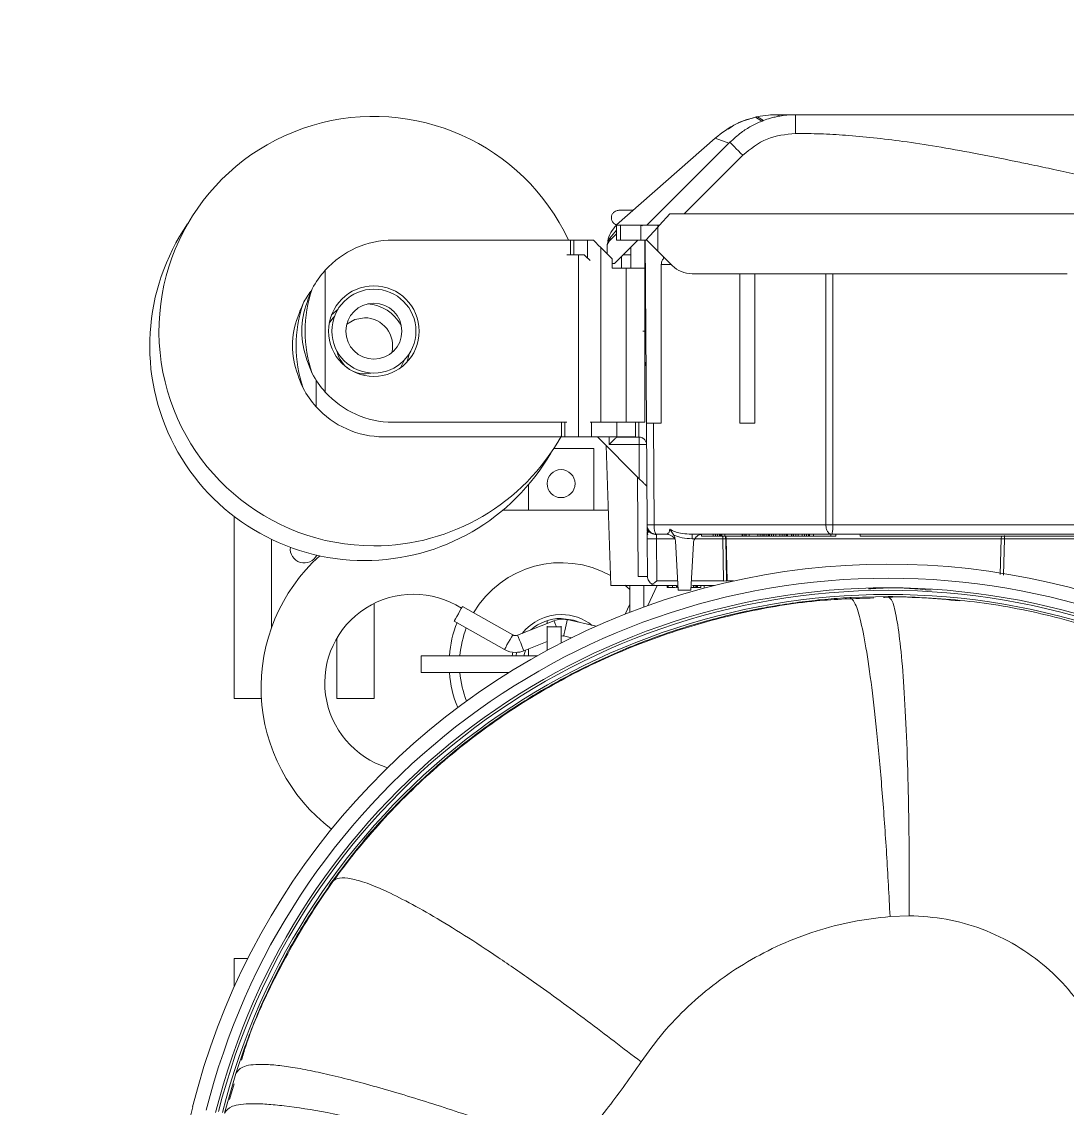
# Model space of a CAD drawing. Header units: millimetres. Extents: x 12325263 to 13848842, y -1463133 to 573208.
# Drawn here: x 12586100.9 to 12586212.8, y -826709.7 to -826593.3 of the extents above; entities that cross this region are included whole.
import ezdxf
from ezdxf.xclip import XClip

# ---------------------------------------------------------------- set-up
doc = ezdxf.new("R2010")
doc.units = ezdxf.units.MM
doc.header["$LTSCALE"] = 1000
doc.header["$XCLIPFRAME"] = 0
for name, color, linetype in [('fur202301', 252, 'Continuous'), ('WALL', 5, 'Continuous'), ('WALL-SHATCH', 8, 'Continuous'), ('建筑-楼板开洞', 251, 'Continuous')]:
    doc.layers.add(name, color=color, linetype=linetype)

# ---------------------------------------------------------------- blocks, each defined once
blk = doc.blocks.new('adgshg13-A$C7F010FC0')
at = {"layer": 'WALL-SHATCH'}
h = blk.add_hatch(color=256, dxfattribs=at)
h.dxf.hatch_style = 1
h.paths.add_polyline_path([(-60384.17, -16880.9), (-763.16, 197.48), (12587.62, -13153.3), (12587.62, -157996.02), (-162964.85, -188820.43), (-171262.38, -180522.9), (-171262.38, -31310.9), (-150707.19, -10755.71), (-131860.08, -7980.9), (-99162.38, -7980.9), (-99162.38, -4980.9), (-76620.43, -4980.9), (-70107.65, -16880.9)], flags=16)
h.paths.add_polyline_path([(-60091.23, -16380.9), (-646.88, 646.88), (12987.62, -12987.62), (12987.62, -158331.9), (-163100.58, -189250.38), (-171662.38, -180688.59), (-171662.38, -31145.21), (-150777.9, -10260.73), (-131896.69, -7480.9), (-99562.38, -7480.9), (-99562.38, -4580.9), (-76365.55, -4580.9), (-69907.51, -16380.9)])
blk = doc.blocks.new('A$C4C7A72D3')
at = {"layer": 'WALL', "color": 1}
blk.add_blockref('adgshg13-A$C7F010FC0', (210433.01, 205503.57), dxfattribs=at)
blk = doc.blocks.new('asdgag2019061912090910327')
at = {"color": 1, "linetype": 'Continuous', "lineweight": 0}
for p, q in [((458.43, -380.06), (458.43, -391.01)), ((458.73, -380.44), (458.73, -406.43)), ((458.93, -409.49), (458.93, -380.06)), ((459.93, -380.06), (459.93, -409.36)), ((493.23, -379.75), (493.23, -426.81)), ((486.83, -384.27), (486.83, -424.43)), ((454.56, -391.11), (458.43, -391.01)), ((458.43, -391.36), (454.62, -391.45)), ((458.43, -420.77), (458.43, -391.36)), ((417.99, -403.24), (418.07, -401.19)), ((452.15, -407.56), (452.26, -403.45)), ((458.93, -406.43), (458.73, -406.43)), ((458.73, -409.06), (458.73, -409.58)), ((458.93, -409.06), (458.73, -409.06)), ((458.73, -409.58), (458.73, -411.45)), ((458.93, -409.58), (458.73, -409.58)), ((458.93, -424.43), (458.93, -409.49)), ((459.93, -409.36), (486.83, -409.36)), ((459.93, -410.11), (459.93, -428.5)), ((486.83, -410.11), (459.93, -410.11)), ((458.93, -411.45), (458.73, -411.45)), ((458.73, -411.45), (458.73, -411.87)), ((458.93, -411.87), (458.73, -411.87)), ((458.73, -411.87), (458.73, -411.97)), ((458.93, -411.97), (458.73, -411.97)), ((458.73, -411.97), (458.73, -412.18)), ((458.93, -412.18), (458.73, -412.18)), ((458.73, -412.18), (458.73, -412.39)), ((458.73, -412.39), (458.73, -412.65)), ((458.93, -412.39), (458.73, -412.39)), ((458.73, -412.65), (458.73, -413.07)), ((458.93, -412.65), (458.73, -412.65)), ((458.93, -413.07), (458.73, -413.07)), ((458.73, -413.07), (458.73, -413.33)), ((458.93, -413.33), (458.73, -413.33)), ((458.73, -413.33), (458.73, -413.59)), ((458.93, -413.59), (458.73, -413.59)), ((458.73, -413.59), (458.73, -413.74)), ((458.93, -413.74), (458.73, -413.74)), ((458.73, -413.74), (458.73, -413.79)), ((458.93, -413.79), (458.73, -413.79)), ((458.73, -413.79), (458.73, -414.21)), ((458.93, -414.21), (458.73, -414.21)), ((458.73, -414.21), (458.73, -414.26)), ((458.93, -414.26), (458.73, -414.26)), ((458.73, -414.26), (458.73, -414.37)), ((458.93, -414.37), (458.73, -414.37)), ((458.73, -414.37), (458.73, -414.58)), ((458.93, -414.58), (458.73, -414.58)), ((458.73, -414.58), (458.73, -414.78)), ((458.73, -414.78), (458.73, -415.04)), ((458.93, -414.78), (458.73, -414.78)), ((458.73, -415.04), (458.73, -415.46)), ((458.93, -415.04), (458.73, -415.04)), ((503.86, -415.35), (503.72, -415.05)), ((458.93, -415.46), (458.73, -415.46)), ((458.73, -415.46), (458.73, -415.72)), ((458.93, -415.72), (458.73, -415.72)), ((458.73, -415.72), (458.73, -415.93)), ((458.93, -415.93), (458.73, -415.93)), ((458.73, -415.93), (458.73, -416.14)), ((458.93, -416.14), (458.73, -416.14)), ((458.73, -416.14), (458.73, -416.24)), ((458.93, -416.24), (458.73, -416.24)), ((458.73, -416.24), (458.73, -416.29)), ((458.93, -416.29), (458.73, -416.29)), ((458.73, -416.29), (458.73, -416.5)), ((458.73, -416.5), (458.73, -416.71)), ((458.93, -416.5), (458.73, -416.5)), ((458.93, -416.71), (458.73, -416.71)), ((458.73, -416.71), (458.73, -416.76)), ((458.93, -416.76), (458.73, -416.76)), ((458.73, -416.76), (458.73, -416.92)), ((458.93, -416.92), (458.73, -416.92)), ((458.73, -416.92), (458.73, -417.13)), ((458.93, -417.13), (458.73, -417.13)), ((458.73, -417.13), (458.73, -417.39)), ((458.93, -417.39), (458.73, -417.39)), ((458.73, -417.39), (458.73, -418.33)), ((470.83, -419.33), (470.83, -417.73)), ((486.83, -417.73), (470.83, -417.73)), ((503.18, -416.96), (503.6, -417.64)), ((503.24, -416.79), (503.64, -417.44)), ((503.6, -417.64), (503.59, -417.67)), ((458.73, -418.33), (458.73, -418.64)), ((458.93, -418.33), (458.73, -418.33)), ((458.93, -418.64), (458.73, -418.64)), ((458.73, -418.64), (458.73, -418.79)), ((458.93, -418.79), (458.73, -418.79)), ((458.73, -418.79), (458.73, -419)), ((453.92, -420.69), (453.92, -420.01)), ((458.73, -419), (458.73, -419.06)), ((458.93, -419), (458.73, -419)), ((458.73, -419.06), (458.73, -420.93)), ((458.93, -419.06), (458.73, -419.06)), ((470.83, -419.33), (486.83, -419.33)), ((493.23, -425.3), (499.52, -419.01)), ((453.92, -420.69), (458.43, -420.77)), ((453.92, -420.69), (453.92, -420.76)), ((453.92, -420.76), (458.43, -420.84)), ((458.43, -421.14), (453.92, -421.06)), ((453.92, -424.52), (453.92, -421.06)), ((458.43, -420.84), (458.43, -420.77)), ((458.43, -424.16), (458.43, -421.14)), ((458.93, -420.93), (458.73, -420.93)), ((458.73, -420.93), (458.73, -421.24)), ((458.93, -421.24), (458.73, -421.24)), ((458.73, -421.24), (458.73, -421.35)), ((492.03, -429.27), (500.8, -420.49)), ((500.91, -420.39), (500.8, -420.49)), ((501.36, -421.97), (500.8, -420.49)), ((453.43, -424.4), (453.43, -422.02)), ((458.93, -421.35), (458.73, -421.35)), ((458.73, -421.4), (458.73, -421.35)), ((458.93, -421.4), (458.73, -421.4)), ((458.73, -421.5), (458.73, -421.4)), ((458.93, -421.5), (458.73, -421.5)), ((458.73, -421.71), (458.73, -421.5)), ((458.93, -421.71), (458.73, -421.71)), ((458.73, -421.92), (458.73, -421.71)), ((458.73, -422.18), (458.73, -421.92)), ((458.93, -421.92), (458.73, -421.92)), ((458.73, -423.43), (458.73, -422.18)), ((458.93, -422.18), (458.73, -422.18)), ((501.36, -421.97), (492.05, -432.51)), ((453.23, -423.14), (453.43, -423.14)), ((453.43, -423.49), (453.23, -423.49)), ((453.23, -423.49), (453.23, -423.84)), ((458.73, -423.43), (458.92, -423.43)), ((452.93, -424.57), (457.98, -424.3)), ((452.93, -424.57), (452.93, -425.94)), ((453.43, -423.84), (453.23, -423.84)), ((453.23, -423.84), (453.23, -423.97)), ((453.23, -423.97), (453.23, -424.1)), ((453.23, -423.97), (453.43, -423.97)), ((453.43, -424.1), (453.23, -424.1)), ((453.23, -424.1), (453.23, -424.27)), ((453.43, -424.27), (453.23, -424.27)), ((453.23, -424.27), (453.23, -424.55)), ((458.45, -424.43), (458.45, -424.15)), ((458.93, -424.43), (458.45, -424.43)), ((458.93, -424.43), (458.95, -424.75)), ((458.22, -426.22), (452.93, -425.94)), ((453.22, -426.52), (453.43, -426.52)), ((453.43, -426.03), (453.23, -426.03)), ((453.23, -426.03), (453.23, -426.07)), ((453.43, -426.07), (453.23, -426.07)), ((453.23, -426.07), (453.23, -426.09)), ((453.43, -426.09), (453.23, -426.09)), ((453.23, -426.52), (453.23, -427)), ((453.43, -427), (453.23, -427)), ((453.23, -427), (453.23, -427.12)), ((453.43, -428.22), (453.43, -426.09)), ((453.92, -428.21), (453.92, -425.99)), ((458.43, -428.24), (458.43, -426.29)), ((458.84, -426.4), (459.48, -426.81)), ((487.7, -426.55), (489.25, -428.1)), ((487.83, -427.73), (487.83, -426.67)), ((493.23, -426.81), (492.03, -427.91)), ((453.43, -428.17), (451.28, -429.18)), ((453.23, -427.12), (453.43, -427.12)), ((453.43, -433.12), (453.43, -428.22)), ((453.92, -428.21), (458.43, -428.24)), ((458.93, -427.2), (458.93, -428.25)), ((470.83, -429.33), (470.83, -427.73)), ((487.83, -427.73), (470.83, -427.73)), ((488.65, -427.49), (488.47, -427.49)), ((489.25, -428.1), (491.81, -428.1)), ((489.25, -428.1), (490.43, -429.27)), ((491.81, -428.1), (490.43, -429.37)), ((491.81, -428.1), (492.03, -427.91)), ((491.81, -428.1), (492.03, -428.1)), ((492.03, -428.1), (492.03, -427.91)), ((454.4, -429.21), (454.41, -430.22)), ((458.45, -429.24), (454.42, -429.22)), ((470.83, -429.33), (459.92, -429.25)), ((470.83, -428.58), (459.93, -428.5)), ((490.43, -429.47), (470.83, -429.33)), ((490.43, -429.27), (490.43, -429.37)), ((490.43, -429.37), (490.43, -429.91)), ((451.13, -429.6), (453.43, -429.6)), ((465.09, -430.29), (454.41, -430.22)), ((468.53, -430.11), (464.88, -430.09)), ((469.31, -434.52), (464.88, -430.09)), ((468.53, -430.11), (469.09, -430.11)), ((468.53, -433.31), (468.53, -430.11)), ((470.93, -430.13), (469.33, -430.12)), ((469.33, -432.52), (469.33, -430.12)), ((469.36, -430.49), (469.36, -432.49)), ((470.93, -430.49), (469.36, -430.49)), ((470.93, -429.5), (470.93, -431.5)), ((487.43, -429.5), (470.93, -429.5)), ((487.43, -429.5), (487.43, -431.5)), ((490.43, -429.5), (487.43, -429.5)), ((487.93, -432.73), (490.43, -430.23)), ((490.43, -429.91), (492.03, -429.91)), ((450.38, -431.59), (451.43, -431.1)), ((450.57, -431.1), (453.43, -431.1)), ((470.93, -431.5), (470.93, -434.2)), ((470.93, -431.5), (487.43, -431.5)), ((489.65, -431), (487.43, -431)), ((487.43, -433), (487.43, -431.5)), ((488.86, -431), (488.86, -431.79)), ((490.43, -431), (490.43, -431)), ((493.63, -430.72), (493.63, -432.27)), ((469.36, -432.52), (469.33, -432.52)), ((469.36, -432.49), (469.36, -435.19)), ((469.36, -432.49), (470.93, -432.49)), ((488.67, -431.99), (487.43, -431.99)), ((487.93, -433), (487.93, -432.73)), ((491.1, -432.53), (490.39, -433.24)), ((490.43, -432.08), (492.03, -432.08)), ((490.43, -432.53), (490.43, -432.08)), ((490.43, -432.53), (492.03, -432.53)), ((491.49, -432.53), (490.63, -433.24)), ((492.03, -432.51), (492.03, -432.08)), ((492.05, -432.51), (492.03, -432.51)), ((453.43, -433.12), (468.44, -433.64)), ((461.51, -444.68), (461.51, -433.4)), ((469.36, -433.32), (468.53, -433.31)), ((487.43, -433), (488.43, -433)), ((489.63, -434.2), (488.43, -433)), ((489.68, -433.53), (488.95, -433.53)), ((449.78, -437.79), (449.07, -434.71)), ((461.51, -434.95), (468.1, -434.95)), ((468.1, -434.95), (468.1, -439.25)), ((469.31, -434.52), (469.36, -434.52)), ((469.36, -435.19), (469.36, -436.6)), ((469.36, -435.19), (470.93, -435.19)), ((470.93, -434.2), (489.63, -434.2)), ((470.93, -434.2), (470.93, -435.36)), ((490.43, -435.62), (490.43, -435)), ((490.43, -435.62), (488.49, -435.62)), ((488.86, -436.6), (488.86, -435.99)), ((490.43, -437.08), (490.43, -435.62)), ((447.83, -437.35), (448.03, -438.19)), ((488.86, -436.6), (469.36, -436.6)), ((469.36, -436.6), (469.36, -438.07)), ((488.86, -437.86), (488.86, -436.6)), ((488.86, -437.08), (490.43, -437.08)), ((490.43, -437.44), (488.86, -437.44)), ((490.43, -437.08), (490.43, -437.44)), ((490.43, -456.46), (490.43, -437.44)), ((449.01, -438.45), (447.28, -438.45)), ((449.01, -439.95), (449.01, -438.45)), ((449.01, -438.45), (449.08, -438.45)), ((449.84, -438.45), (449.87, -438.45)), ((469.36, -438.43), (469.36, -438.07)), ((469.36, -438.07), (470.93, -438.07)), ((469.36, -438.43), (469.36, -457.44)), ((470.93, -438.43), (469.36, -438.43)), ((470.93, -437.86), (470.93, -456.46)), ((448.11, -443.11), (449.67, -439.22)), ((445.91, -453.45), (445.91, -441)), ((447.44, -439.95), (446.44, -442.45)), ((446.49, -439.95), (449.01, -439.95)), ((449.01, -439.95), (449.09, -439.95)), ((449.38, -439.95), (449.68, -439.95)), ((446.64, -441.95), (445.91, -441.95)), ((464.24, -441.95), (461.51, -441.95)), ((444.11, -444.04), (444.11, -453.45)), ((446.29, -443.61), (445.91, -443.69)), ((446.58, -444.52), (449.63, -449.89)), ((451.19, -449.01), (448.15, -443.63)), ((444.11, -453.45), (445.01, -453.45)), ((445.01, -453.45), (445.91, -453.45)), ((451.53, -458.45), (441.35, -458.45)), ((441.35, -462.45), (441.35, -458.45)), ((447.81, -462.45), (441.35, -462.45)), ((483.04, -462.33), (482.43, -463.02)), ((474.15, -463.7), (487.2, -463.7)), ((472.59, -464.69), (475.45, -464.69)), ((448.94, -469.45), (458.38, -469.45)), ((441.35, -473.45), (441.35, -470.53)), ((413.5, -473.45), (413.5, -471.99)), ((396.93, -474.49), (401.18, -473.28)), ((400.06, -473.45), (398.4, -473.95)), ((410.44, -473.45), (413.5, -473.45)), ((441.35, -473.45), (460.83, -473.45))]:
    blk.add_line(p, q, dxfattribs=at)
at = {"color": 1, "linetype": 'Continuous', "lineweight": 0, "flags": 128}
for points in [[(499.52, -419.01), (499.76, -419.25), (499.99, -419.48), (500.21, -419.7), (500.41, -419.9), (500.59, -420.08), (500.73, -420.22), (500.84, -420.32), (500.91, -420.39)], [(453.02, -431.1), (453.04, -431.13), (453.49, -431.64)], [(453.02, -431.1), (453.04, -431.13), (453.49, -431.64)], [(490.43, -435), (490.17, -434.74), (489.9, -434.48), (489.63, -434.2)], [(449.46, -436.4), (449.73, -437.13), (449.91, -438.45)], [(488.86, -435.99), (488.6, -435.73), (488.34, -435.46), (488.23, -435.36)], [(448.03, -438.19), (448.1, -438.18), (448.29, -438.14), (448.57, -438.07), (448.91, -437.99), (449.24, -437.91), (449.53, -437.85), (449.72, -437.81), (449.78, -437.79)], [(449.08, -438.98), (449.16, -439.01), (449.43, -439.12), (449.61, -439.2), (449.67, -439.22)], [(446.52, -442.26), (446.51, -442.27), (445.91, -442.45)], [(446.28, -443.18), (446.01, -443.25), (445.91, -443.27)], [(446.44, -442.45), (446.51, -442.47), (446.69, -442.54), (446.96, -442.65), (447.28, -442.78), (447.6, -442.91), (447.87, -443.02), (448.05, -443.09), (448.11, -443.11)], [(446.58, -444.52), (446.64, -444.49), (446.81, -444.39), (447.07, -444.25), (447.37, -444.08), (447.67, -443.91), (447.92, -443.76), (448.09, -443.67), (448.15, -443.63), (448.15, -443.63)], [(449.63, -449.89), (449.69, -449.86), (449.86, -449.76), (450.11, -449.62), (450.41, -449.45), (450.71, -449.28), (450.96, -449.14), (451.13, -449.04), (451.19, -449.01), (451.19, -449.01)], [(477.35, -454.97), (477.8, -454.82), (478.24, -454.72)], [(476.74, -455.66), (477.24, -455.4), (477.54, -455.27)], [(482.11, -459.49), (481.93, -460.52), (481.42, -461.41)], [(482.24, -462.72), (482.06, -462.89), (481.55, -463.27)]]:
    blk.add_lwpolyline(points, dxfattribs=at)
at = {"color": 1, "linetype": 'Continuous', "lineweight": 0}
for centre, radius in [((464.35, -438.46), 1.5), ((480.68, -458.5), 4.85), ((480.68, -458.5), 4.5), ((480.68, -458.5), 3)]:
    blk.add_circle(centre, radius, dxfattribs=at)
for centre, radius, start, end in [((378.99, -403.45), 75.23, 284.0401, 75.9599), ((378.99, -403.45), 74.2, 284.0401, 75.9599), ((378.99, -403.45), 73.49, 284.1738, 75.8262), ((378.99, -403.45), 73.93, 284.1738, 75.8262), ((378.99, -403.45), 76.74, 284.0401, 29.5327), ((449.59, -420.91), 4.33, 358.0139, 1.9861), ((458.43, -421.27), 0.501, 53.285, 89.0643), ((489.83, -424.43), 3, 180, 225), ((489.68, -430.29), 3.24, 281.1831, 316.3484), ((495.33, -435.44), 4.4, 138.2757, 138.6656), ((445.01, -438.45), 10.87, 300.4611, 29.1403), ((445.01, -438.45), 5.32, 0, 38.5429), ((447.44, -438.33), 0.6, 348.3959, 12.9946), ((445.01, -438.45), 5.32, 308.3891, 0), ((445.01, -438.45), 4.9, 318.5229, 0), ((447.44, -438.33), 2.4, 338.1986, 12.9946), ((480.68, -458.5), 23, 180, 64.9181), ((480.68, -458.5), 23, 119.1992, 180), ((479.11, -459.49), 23, 119.9507, 180), ((448.67, -443.34), 2.4, 158.1986, 180), ((448.67, -443.34), 2.4, 180, 209.5388), ((448.67, -443.34), 0.6, 158.1986, 209.5388), ((443.01, -454.25), 9.5, 197.0029, 32.7236), ((445.01, -438.45), 10.87, 248.6663, 265.2507), ((445.01, -438.45), 10.87, 274.7493, 290.9411), ((445.01, -438.45), 12, 247.2134, 265.6988), ((445.01, -438.45), 12, 274.3012, 291.756), ((479.11, -459.49), 4.5, 4.0732, 60.437), ((480.68, -456.46), 9.75, 180, 227.993), ((479.11, -459.49), 3, 0, 104.3006), ((480.68, -456.46), 9.75, 312.007, 0), ((479.11, -457.44), 9.75, 180, 227.993), ((479.11, -459.49), 23, 180, 304.5594), ((479.11, -459.49), 3, 167.112, 257.3982), ((442.51, -451.57), 19, 217.0906, 317.9491), ((480.68, -456.46), 9.75, 227.993, 242.2843), ((480.68, -456.46), 9.75, 297.7157, 312.007), ((457.35, -465.95), 1.5, 116.1066, 276.9448), ((479.11, -457.44), 9.75, 227.993, 242.2843), ((480.68, -451.97), 13.88, 250.9322, 289.0678), ((479.11, -457.44), 9.75, 297.7157, 306.9098), ((479.11, -452.95), 13.88, 250.9358, 289.0642), ((360.51, -329.57), 152.89, 255.9599, 284.0401)]:
    blk.add_arc(centre, radius, start, end, dxfattribs=at)
for points, knots in [([(452.26, -403.45), (452.17, -400.7), (451.99, -395.21), (450.56, -387.08), (448.28, -379.15), (445.11, -371.53), (441.12, -364.31), (436.33, -357.6), (430.85, -351.42), (426.67, -347.86), (424.57, -346.08)], [0, 0, 0, 0, 0.125, 0.250001, 0.375, 0.5, 0.625, 0.750001, 0.875, 1, 1, 1, 1]), ([(493.86, -356.83), (493.88, -357.94), (493.91, -360.23), (494.17, -363.78), (494.61, -367.7), (495.17, -371.4), (495.78, -374.86), (496.37, -377.92), (496.93, -380.7), (497.48, -383.3), (497.98, -385.62), (498.45, -387.85), (499.05, -390.71), (499.73, -394.1), (500.45, -398.13), (501, -401.7), (501.4, -404.96), (501.67, -407.91), (501.83, -410.69), (501.85, -412.47), (501.86, -413.35)], [0, 0, 0, 0, 0.058302, 0.119848, 0.186981, 0.264951, 0.316039, 0.371247, 0.428681, 0.464415, 0.510902, 0.553, 0.583999, 0.664212, 0.73458, 0.798429, 0.854016, 0.906642, 0.953917, 1, 1, 1, 1]), ([(503.86, -356.83), (503.86, -357.94), (503.86, -360.23), (503.86, -363.78), (503.86, -367.7), (503.86, -371.4), (503.86, -374.86), (503.86, -377.92), (503.86, -380.69), (503.86, -383.3), (503.86, -385.62), (503.86, -387.85), (503.86, -390.71), (503.86, -394.1), (503.86, -398.13), (503.86, -401.7), (503.86, -404.96), (503.86, -407.91), (503.86, -410.69), (503.86, -412.47), (503.86, -413.35)], [0, 0, 0, 0, 0.0582956, 0.1198417, 0.1869785, 0.2649425, 0.3160345, 0.3712363, 0.4286765, 0.4644082, 0.5109003, 0.5529932, 0.583997, 0.6642098, 0.7345712, 0.7984288, 0.854008, 0.9066421, 0.9539125, 1, 1, 1, 1]), ([(418.07, -401.19), (417.99, -399.86), (417.84, -397.2), (416.72, -393.33), (414.98, -389.71), (412.66, -386.48), (409.85, -383.75), (406.68, -381.58), (403.29, -379.95), (400.92, -379.37), (399.76, -379.09)], [0, 0, 0, 0, 0.128453, 0.256786, 0.386044, 0.513541, 0.637602, 0.762426, 0.883925, 1, 1, 1, 1]), ([(458.43, -391.01), (458.43, -391.07), (458.43, -391.17), (458.43, -391.28), (458.43, -391.33), (458.43, -391.36)], [0, 0, 0, 0, 0.474015, 0.72615, 1, 1, 1, 1]), ([(458.43, -391.01), (458.49, -391.01), (458.62, -391.01), (458.73, -391.01), (458.78, -391.01)], [0, 0, 0, 0, 0.500018, 1, 1, 1, 1]), ([(458.43, -391.36), (458.5, -391.35), (458.61, -391.35), (458.69, -391.3), (458.73, -391.28)], [0, 0, 0, 0, 0.60811, 1, 1, 1, 1]), ([(451.78, -395.78), (452.04, -398.33), (452.32, -401.06), (452.17, -403.79), (452.16, -403.96)], [0, 0, 0, 0, 0.93769, 1, 1, 1, 1]), ([(453.07, -405.55), (453.12, -404.85), (453.28, -402.62), (453.07, -400.39), (452.93, -398.86)], [0, 0, 0, 0, 0.313985, 1, 1, 1, 1]), ([(418.07, -401.19), (420.31, -401.19), (424.87, -401.18), (431.34, -401.28), (437.36, -401.47), (442.65, -401.74), (446.92, -402.1), (450.01, -402.52), (451.91, -402.97), (452.14, -403.29), (452.26, -403.45)], [0, 0, 0, 0, 0.1297637, 0.2628094, 0.3965542, 0.5282158, 0.6555132, 0.7769743, 0.8917667, 1, 1, 1, 1]), ([(402.41, -429.9), (403.46, -429.14), (405.57, -427.61), (408.4, -424.88), (410.96, -421.86), (413.19, -418.54), (415.04, -414.96), (416.48, -411.19), (417.52, -407.27), (417.83, -404.59), (417.99, -403.24)], [0, 0, 0, 0, 0.121889, 0.245238, 0.369575, 0.494506, 0.620947, 0.747638, 0.872841, 1, 1, 1, 1]), ([(417.99, -403.24), (420.24, -403.36), (424.8, -403.6), (431.29, -404.07), (437.32, -404.6), (442.61, -405.19), (446.88, -405.81), (449.95, -406.43), (451.82, -407.03), (452.04, -407.39), (452.15, -407.56)], [0, 0, 0, 0, 0.129226, 0.26186, 0.39536, 0.526961, 0.654385, 0.776133, 0.891321, 1, 1, 1, 1]), ([(452.11, -404.99), (452.04, -407.04), (451.89, -411.71), (450.65, -418.97), (448.54, -426.74), (445.51, -434.37), (441.58, -441.71), (436.81, -448.59), (431.29, -454.89), (425.12, -460.48), (418.46, -465.29), (411.42, -469.18), (406.11, -471.62), (403.11, -472.52), (402.61, -472.66)], [0, 0, 0, 0, 0.068873, 0.156856, 0.246598, 0.338936, 0.43203, 0.525731, 0.619427, 0.712522, 0.804865, 0.894601, 0.982585, 1, 1, 1, 1]), ([(421.65, -463.02), (423.04, -461.98), (425.83, -459.9), (429.8, -456.33), (433.55, -452.46), (437.04, -448.27), (440.23, -443.8), (443.04, -439.17), (445.53, -434.29), (447.74, -429.01), (449.28, -424.32), (450.25, -420.58), (450.79, -418.13), (451.26, -415.64), (451.65, -413.04), (451.97, -410.26), (452.09, -408.45), (452.15, -407.56)], [0, 0, 0, 0, 0.081209, 0.162774, 0.245805, 0.328956, 0.411924, 0.496742, 0.575991, 0.662171, 0.75803, 0.801062, 0.839171, 0.872358, 0.916959, 0.959504, 1, 1, 1, 1]), ([(458.93, -409.49), (458.94, -409.48), (458.97, -409.44), (459.17, -409.41), (459.39, -409.38), (459.62, -409.36), (459.81, -409.36), (459.93, -409.36)], [0, 0, 0, 0, 0.249999, 0.503836, 0.644342, 0.774001, 1, 1, 1, 1]), ([(459.93, -410.11), (459.8, -410.1), (459.6, -410.09), (459.37, -410.01), (459.17, -409.91), (459.05, -409.8), (458.99, -409.72), (458.97, -409.68), (458.94, -409.6), (458.93, -409.53), (458.93, -409.49)], [0, 0, 0, 0, 0.2419421, 0.3679192, 0.4969705, 0.7479558, 0.7514666, 0.7824781, 0.871118, 1, 1, 1, 1]), ([(459.93, -409.36), (459.93, -409.49), (459.93, -409.75), (459.93, -409.99), (459.93, -410.11)], [0, 0, 0, 0, 0.500004, 1, 1, 1, 1]), ([(501.86, -413.35), (501.75, -414.41), (501.54, -416.53), (500.19, -418.18), (499.52, -419.01)], [0, 0, 0, 0, 0.499993, 1, 1, 1, 1]), ([(501.86, -413.35), (502.13, -413.35), (502.65, -413.35), (503.31, -413.35), (503.77, -413.35), (503.83, -413.35), (503.86, -413.35)], [0, 0, 0, 0, 0.250002, 0.500008, 0.750011, 1, 1, 1, 1]), ([(503.86, -413.35), (503.86, -413.51), (503.86, -413.83), (503.82, -414.4), (503.75, -414.8), (503.72, -415.05)], [0, 0, 0, 0, 0.278595, 0.557267, 1, 1, 1, 1]), ([(503.86, -415.35), (503.86, -415.19), (503.86, -414.78), (503.86, -414.11), (503.86, -413.61), (503.86, -413.35)], [0, 0, 0, 0, 0.237808, 0.618867, 1, 1, 1, 1]), ([(503.24, -416.79), (503.33, -416.55), (503.47, -416.14), (503.62, -415.56), (503.68, -415.22), (503.72, -415.05)], [0, 0, 0, 0, 0.429183, 0.714111, 1, 1, 1, 1]), ([(503.64, -417.44), (503.71, -417.05), (503.84, -416.36), (503.86, -415.66), (503.86, -415.35)], [0, 0, 0, 0, 0.561008, 1, 1, 1, 1]), ([(500.91, -420.39), (501.27, -419.99), (501.92, -419.28), (502.66, -418.11), (503.01, -417.34), (503.18, -416.96)], [0, 0, 0, 0, 0.389716, 0.69236, 1, 1, 1, 1]), ([(501.36, -421.97), (501.92, -421.23), (502.93, -419.92), (503.39, -418.34), (503.6, -417.64)], [0, 0, 0, 0, 0.561711, 1, 1, 1, 1]), ([(503.59, -417.67), (503.37, -418.47), (503.09, -419.51), (502.46, -420.37), (502.32, -420.57)], [0, 0, 0, 0, 0.76582, 1, 1, 1, 1]), ([(503.18, -416.96), (503.18, -416.94), (503.2, -416.91), (503.22, -416.85), (503.23, -416.81), (503.24, -416.79)], [0, 0, 0, 0, 0.292423, 0.584385, 1, 1, 1, 1]), ([(503.6, -417.64), (503.61, -417.61), (503.62, -417.54), (503.64, -417.47), (503.64, -417.44)], [0, 0, 0, 0, 0.5603636, 1, 1, 1, 1]), ([(458.73, -420.95), (458.69, -420.92), (458.63, -420.87), (458.53, -420.84), (458.46, -420.84), (458.43, -420.84)], [0, 0, 0, 0, 0.395079, 0.716307, 1, 1, 1, 1]), ([(458.43, -420.84), (458.44, -420.84), (458.44, -420.84), (458.44, -420.86), (458.44, -420.89), (458.44, -420.95), (458.44, -421.03), (458.44, -421.1), (458.43, -421.14)], [0, 0, 0, 0, 0.1281591, 0.2607228, 0.3949731, 0.5281645, 0.7792325, 1, 1, 1, 1]), ([(458.43, -421.14), (458.5, -421.14), (458.59, -421.14), (458.68, -421.16), (458.72, -421.17), (458.73, -421.18)], [0, 0, 0, 0, 0.5751884, 0.8831928, 1, 1, 1, 1]), ([(458.45, -424.15), (458.52, -424.1), (458.67, -423.99), (458.82, -423.77), (458.91, -423.54), (458.92, -423.38), (458.93, -423.3)], [0, 0, 0, 0, 0.223076, 0.499528, 0.749393, 1, 1, 1, 1]), ([(458.45, -424.15), (458.38, -424.19), (458.23, -424.27), (458.06, -424.29), (457.98, -424.3)], [0, 0, 0, 0, 0.499981, 1, 1, 1, 1]), ([(458.84, -426.4), (458.73, -426.1), (458.49, -425.47), (458.47, -424.79), (458.45, -424.43)], [0, 0, 0, 0, 0.464949, 1, 1, 1, 1]), ([(458.95, -424.75), (458.97, -425.06), (459, -425.59), (459.17, -426.29), (459.38, -426.64), (459.48, -426.81)], [0, 0, 0, 0, 0.438433, 0.728217, 1, 1, 1, 1]), ([(453.23, -426.2), (453.23, -426.25), (453.23, -426.34), (453.23, -426.44), (453.23, -426.5), (453.23, -426.51), (453.23, -426.52)], [0, 0, 0, 0, 0.240998, 0.494019, 0.747014, 1, 1, 1, 1]), ([(458.22, -426.22), (458.32, -426.23), (458.54, -426.25), (458.74, -426.35), (458.84, -426.4)], [0, 0, 0, 0, 0.491465, 1, 1, 1, 1]), ([(458.32, -426.23), (458.32, -426.23), (458.32, -426.23), (458.37, -426.25), (458.51, -426.33), (458.72, -426.54), (458.89, -426.85), (458.92, -427.09), (458.93, -427.21)], [0, 0, 0, 0, 0.015007, 0.116078, 0.324335, 0.546222, 0.77599, 1, 1, 1, 1]), ([(459.48, -426.81), (459.4, -426.83), (459.24, -426.86), (459.08, -426.94), (458.95, -427.06), (458.93, -427.15), (458.93, -427.2)], [0, 0, 0, 0, 0.1924404, 0.4202951, 0.6756239, 1, 1, 1, 1]), ([(453.43, -428.22), (453.43, -428.3), (453.44, -428.48), (453.53, -428.64), (453.57, -428.73)], [0, 0, 0, 0, 0.500983, 1, 1, 1, 1]), ([(453.92, -428.21), (453.85, -428.3), (453.73, -428.48), (453.62, -428.64), (453.57, -428.73)], [0, 0, 0, 0, 0.5, 1, 1, 1, 1]), ([(458.93, -428.25), (458.92, -428.25), (458.91, -428.25), (458.84, -428.25), (458.75, -428.25), (458.66, -428.25), (458.55, -428.25), (458.47, -428.24), (458.43, -428.24)], [0, 0, 0, 0, 0.200123, 0.433057, 0.562388, 0.700012, 0.845884, 1, 1, 1, 1]), ([(458.45, -429.24), (458.44, -429.23), (458.44, -429.2), (458.43, -428.97), (458.43, -428.64), (458.43, -428.37), (458.43, -428.24)], [0, 0, 0, 0, 0.2499969, 0.5000165, 0.7500026, 1, 1, 1, 1]), ([(459.48, -429.18), (459.39, -429.14), (459.22, -429.05), (459.03, -428.81), (458.91, -428.53), (458.9, -428.34), (458.89, -428.24)], [0, 0, 0, 0, 0.255582, 0.515188, 0.766754, 1, 1, 1, 1]), ([(459.93, -428.5), (459.8, -428.5), (459.61, -428.5), (459.38, -428.47), (459.17, -428.42), (458.97, -428.36), (458.94, -428.29), (458.93, -428.25)], [0, 0, 0, 0, 0.2334306, 0.3575562, 0.486653, 0.7407324, 1, 1, 1, 1]), ([(459.92, -429.25), (459.8, -429.24), (459.61, -429.22), (459.38, -429.1), (459.17, -428.93), (459.05, -428.76), (459, -428.64), (459, -428.62), (458.97, -428.56), (458.94, -428.44), (458.93, -428.32), (458.93, -428.25)], [0, 0, 0, 0, 0.231449, 0.353912, 0.486046, 0.739389, 0.740558, 0.749267, 0.773669, 0.865604, 1, 1, 1, 1]), ([(488.47, -427.49), (488.37, -427.56), (488.18, -427.7), (487.94, -427.72), (487.83, -427.73)], [0, 0, 0, 0, 0.500023, 1, 1, 1, 1]), ([(492.03, -429.91), (492.03, -429.65), (492.03, -429.23), (492.03, -428.62), (492.03, -428.28), (492.03, -428.1)], [0, 0, 0, 0, 0.4366461, 0.7170508, 1, 1, 1, 1]), ([(453.57, -428.73), (453.62, -428.8), (453.72, -428.94), (454, -429.15), (454.25, -429.19), (454.42, -429.22)], [0, 0, 0, 0, 0.216017, 0.471912, 1, 1, 1, 1]), ([(459.15, -429.25), (459.1, -429.25), (458.98, -429.25), (458.73, -429.25), (458.54, -429.24), (458.45, -429.24)], [0, 0, 0, 0, 0.220867, 0.613234, 1, 1, 1, 1]), ([(458.87, -429.18), (458.95, -429.19), (459.12, -429.22), (459.38, -429.24), (459.62, -429.25), (459.75, -429.25), (459.82, -429.25)], [0, 0, 0, 0, 0.228084, 0.470778, 0.728133, 1, 1, 1, 1]), ([(459.74, -429.24), (459.71, -429.23), (459.64, -429.22), (459.49, -429.19), (459.31, -429.15), (459.17, -429.11), (459.11, -429.09)], [0, 0, 0, 0, 0.274056, 0.531759, 0.773554, 1, 1, 1, 1]), ([(459.92, -429.25), (459.91, -429.25), (459.9, -429.25), (459.83, -429.25), (459.8, -429.25)], [0, 0, 0, 0, 0.495628, 1, 1, 1, 1]), ([(459.93, -428.5), (459.93, -428.61), (459.92, -428.83), (459.92, -429.07), (459.92, -429.22), (459.92, -429.24), (459.92, -429.25)], [0, 0, 0, 0, 0.249991, 0.500004, 0.750017, 1, 1, 1, 1]), ([(464.88, -430.09), (464.78, -429.99), (464.58, -429.79), (464.35, -429.56), (464.21, -429.41), (464.13, -429.34), (464.09, -429.29), (464.08, -429.29), (464.08, -429.28)], [0, 0, 0, 0, 0.276791, 0.554721, 0.681075, 0.79879, 0.900992, 1, 1, 1, 1]), ([(469.33, -430.12), (469.32, -430.07), (469.32, -429.96), (469.27, -429.81), (469.2, -429.67), (469.06, -429.5), (468.83, -429.35), (468.63, -429.32), (468.53, -429.31)], [0, 0, 0, 0, 0.099753, 0.203957, 0.319718, 0.44919, 0.725833, 1, 1, 1, 1]), ([(468.53, -429.31), (468.53, -429.33), (468.53, -429.35), (468.53, -429.53), (468.53, -429.8), (468.53, -430.01), (468.53, -430.11)], [0, 0, 0, 0, 0.249998, 0.500005, 0.750011, 1, 1, 1, 1]), ([(477.38, -429.5), (477.35, -429.48), (477.23, -429.39), (477.08, -429.38), (476.98, -429.37)], [0, 0, 0, 0, 0.29663, 1, 1, 1, 1]), ([(480.68, -429.71), (480.68, -429.66), (480.68, -429.57), (480.68, -429.48), (480.68, -429.41), (480.68, -429.4), (480.68, -429.4)], [0, 0, 0, 0, 0.250068, 0.499981, 0.75003, 1, 1, 1, 1]), ([(392.75, -437.34), (394.35, -435.99), (397.47, -433.36), (400.79, -431.03), (402.41, -429.9)], [0, 0, 0, 0, 0.51341, 1, 1, 1, 1]), ([(402.41, -429.9), (403.89, -431.81), (406.9, -435.73), (410.63, -440.86), (413.66, -445.24), (416.01, -448.83), (418.05, -452.16), (419.7, -455.13), (420.95, -457.67), (421.77, -459.76), (422.14, -461.34), (422.14, -462.47), (421.81, -462.84), (421.65, -463.02)], [0, 0, 0, 0, 0.12255, 0.250396, 0.337608, 0.425391, 0.512953, 0.599566, 0.684616, 0.767562, 0.847891, 0.925437, 1, 1, 1, 1]), ([(469.09, -430.11), (469.13, -430.11), (469.2, -430.11), (469.27, -430.11), (469.32, -430.11), (469.32, -430.11), (469.33, -430.11)], [0, 0, 0, 0, 0.250011, 0.500034, 0.749985, 1, 1, 1, 1]), ([(490.43, -432.08), (490.43, -431.83), (490.43, -431.33), (490.43, -430.5), (490.43, -430.01), (490.43, -429.91)], [0, 0, 0, 0, 0.434914, 0.882608, 1, 1, 1, 1]), ([(492.03, -429.97), (492.02, -429.93), (492.02, -429.85), (491.99, -429.78), (491.97, -429.75)], [0, 0, 0, 0, 0.543683, 1, 1, 1, 1]), ([(492.03, -432.08), (492.03, -431.83), (492.03, -431.33), (492.03, -430.5), (492.03, -430.01), (492.03, -429.91)], [0, 0, 0, 0, 0.434914, 0.882608, 1, 1, 1, 1]), ([(469.33, -432.52), (469.32, -432.52), (469.32, -432.53), (469.27, -432.57), (469.2, -432.65), (469.06, -432.79), (468.83, -433.02), (468.63, -433.22), (468.53, -433.31)], [0, 0, 0, 0, 0.098931, 0.202357, 0.317721, 0.447079, 0.724495, 1, 1, 1, 1]), ([(493.63, -432.27), (493.62, -432.33), (493.61, -432.45), (493.54, -432.65), (493.42, -432.82), (493.27, -432.94), (493.08, -433.04), (492.83, -433.09), (492.57, -433.04), (492.38, -432.94), (492.23, -432.82), (492.12, -432.66), (492.07, -432.53), (492.06, -432.49)], [0, 0, 0, 0, 0.085942, 0.16074, 0.276565, 0.348168, 0.417725, 0.550237, 0.682732, 0.752295, 0.823905, 0.939722, 1, 1, 1, 1]), ([(490.39, -433.24), (490.34, -433.28), (490.24, -433.37), (490.07, -433.46), (489.88, -433.52), (489.75, -433.53), (489.68, -433.53)], [0, 0, 0, 0, 0.249989, 0.499982, 0.749983, 1, 1, 1, 1]), ([(490.63, -433.24), (490.49, -433.32), (490.28, -433.44), (489.98, -433.51), (489.81, -433.53), (489.72, -433.53), (489.69, -433.53), (489.68, -433.53), (489.68, -433.53)], [0, 0, 0, 0, 0.467471, 0.72561, 0.920425, 0.974653, 0.990951, 1, 1, 1, 1]), ([(490.39, -433.24), (490.4, -433.23), (490.43, -433.21), (490.49, -433.2), (490.55, -433.21), (490.61, -433.23), (490.63, -433.24)], [0, 0, 0, 0, 0.254313, 0.509846, 0.760262, 1, 1, 1, 1]), ([(392.75, -437.34), (393.53, -439.47), (395.14, -443.82), (397.32, -450.26), (399.26, -456.45), (400.55, -461.17), (401.32, -464.49), (401.76, -466.68), (402.04, -468.59), (402.17, -470.19), (402.14, -471.45), (401.92, -472.71), (401.47, -473.06), (401.18, -473.28)], [0, 0, 0, 0, 0.129477, 0.263858, 0.399734, 0.533216, 0.598106, 0.66133, 0.722723, 0.782145, 0.839518, 0.894926, 1, 1, 1, 1]), ([(390.72, -439.12), (391.35, -441.23), (392.64, -445.52), (394.36, -451.88), (395.86, -457.99), (397.03, -463.53), (397.65, -467.44), (397.9, -469.99), (397.95, -471.55), (397.87, -472.78), (397.63, -473.99), (397.2, -474.3), (396.93, -474.49)], [0, 0, 0, 0, 0.131514, 0.267777, 0.405037, 0.539115, 0.666696, 0.727552, 0.786236, 0.842712, 0.897112, 1, 1, 1, 1]), ([(401.18, -473.28), (402.86, -472.71), (406.24, -471.56), (411.45, -469.22), (416.65, -466.43), (419.99, -464.15), (421.65, -463.02)], [0, 0, 0, 0, 0.248366, 0.499405, 0.751059, 1, 1, 1, 1]), ([(485.21, -465.09), (484.25, -465.48), (482.32, -466.27), (479.06, -466.28), (477.12, -465.49), (476.14, -465.09)], [0, 0, 0, 0, 0.331897, 0.664102, 1, 1, 1, 1]), ([(483.65, -466.08), (482.68, -466.47), (480.76, -467.26), (477.49, -467.27), (475.55, -466.48), (474.58, -466.08)], [0, 0, 0, 0, 0.331895, 0.6641, 1, 1, 1, 1])]:
    blk.add_open_spline(points, degree=3, knots=knots, dxfattribs=at)
blk = doc.blocks.new('sdfgsdffhg')
at = {"layer": 'fur202301', "xscale": -1, "rotation": 270}
blk.add_blockref('asdgag2019061912090910327', (5513.17, 46949.68), dxfattribs=at)

msp = doc.modelspace()

# ---------------------------------------------------------------- block references
ref = msp.add_blockref('A$C4C7A72D3', (12385714.85, -906209.52), dxfattribs=dict(rotation=350.041249254255))
XClip(ref).set_block_clipping_path([(223442.8584877662, 85923.1187333744), (220542.7961432356, 85923.1422391906), (220542.8579492103, 89292.823275506), (211526.9150355905, 89292.8101311298), (210631.4331447985, 94392.8080583527), (206113.3685902953, 94392.8025418455), (206001.4315187763, 95030.3127344656), (204376.2826588508, 94744.9613686837), (203364.4570056833, 100506.9030052917), (197947.3947122637, 99555.7482674252), (192482.3428474721, 130679.4765393781), (190118.7804593667, 130264.4504016289), (191623.4071957469, 121695.6427078634), (177046.6486519482, 119136.2011700841), (175707.6223907359, 126760.8483765714), (173902.988371335, 128026.4039125028), (169528.3854461554, 127258.2903269802), (169070.0967394859, 129868.3614864857), (163308.2517458182, 128856.6693391807), (163766.52659606, 126246.6171700556), (159679.1795131005, 125528.9180921423), (170669.6888374612, 62935.797914044), (167222.1989369914, 62330.4650948944), (167939.7759490944, 58243.6808593175), (171386.9528796654, 58848.2912487988), (172857.0656793863, 50477.0032648193), (165962.5026008021, 49266.4230898353), (168037.7813034765, 37447.1796448426), (140649.9584970828, 32638.2390106404), (115387.9799239188, 28202.5781787895), (95598.7254695911, 140907.4332163476), (226939.476109907, 163968.8668500402), (240128.6952811591, 88852.8973128139)])

# ---------------------------------------------------------------- next in the draw order: hatches: boundary and pattern name
at = {"layer": '建筑-楼板开洞'}
h = msp.add_hatch(dxfattribs=at)
h.set_pattern_fill('DASH', color=256, scale=500)
h.set_pattern_definition([(0, (0, 0), (476.25, 476.25), [476.25, -476.25])])
h.paths.add_polyline_path([(12597696.74, -842386.79), (12590696.81, -842386.9), (12590697.07, -843986.79), (12595796.81, -843986.85), (12595797.07, -849736.85), (12588796.81, -849736.79), (12588796.81, -851936.79), (12564896.81, -851936.79), (12564896.81, -816186.79), (12568846.81, -816186.79), (12568846.81, -816040), (12568846.81, -807536.79), (12574696.83, -807536.8), (12574696.77, -810386.79), (12575896.81, -810386.79), (12579055.23, -810386.78), (12580496.91, -811828.21), (12580696.91, -819086.85), (12595696.92, -819086.72), (12595696.9, -812786.79), (12597696.66, -812786.79)])

# ---------------------------------------------------------------- next in the draw order: block references
msp.add_blockref('sdfgsdffhg', (12581083.9, -874056.8, 0))

doc.saveas('drawing.dxf')
